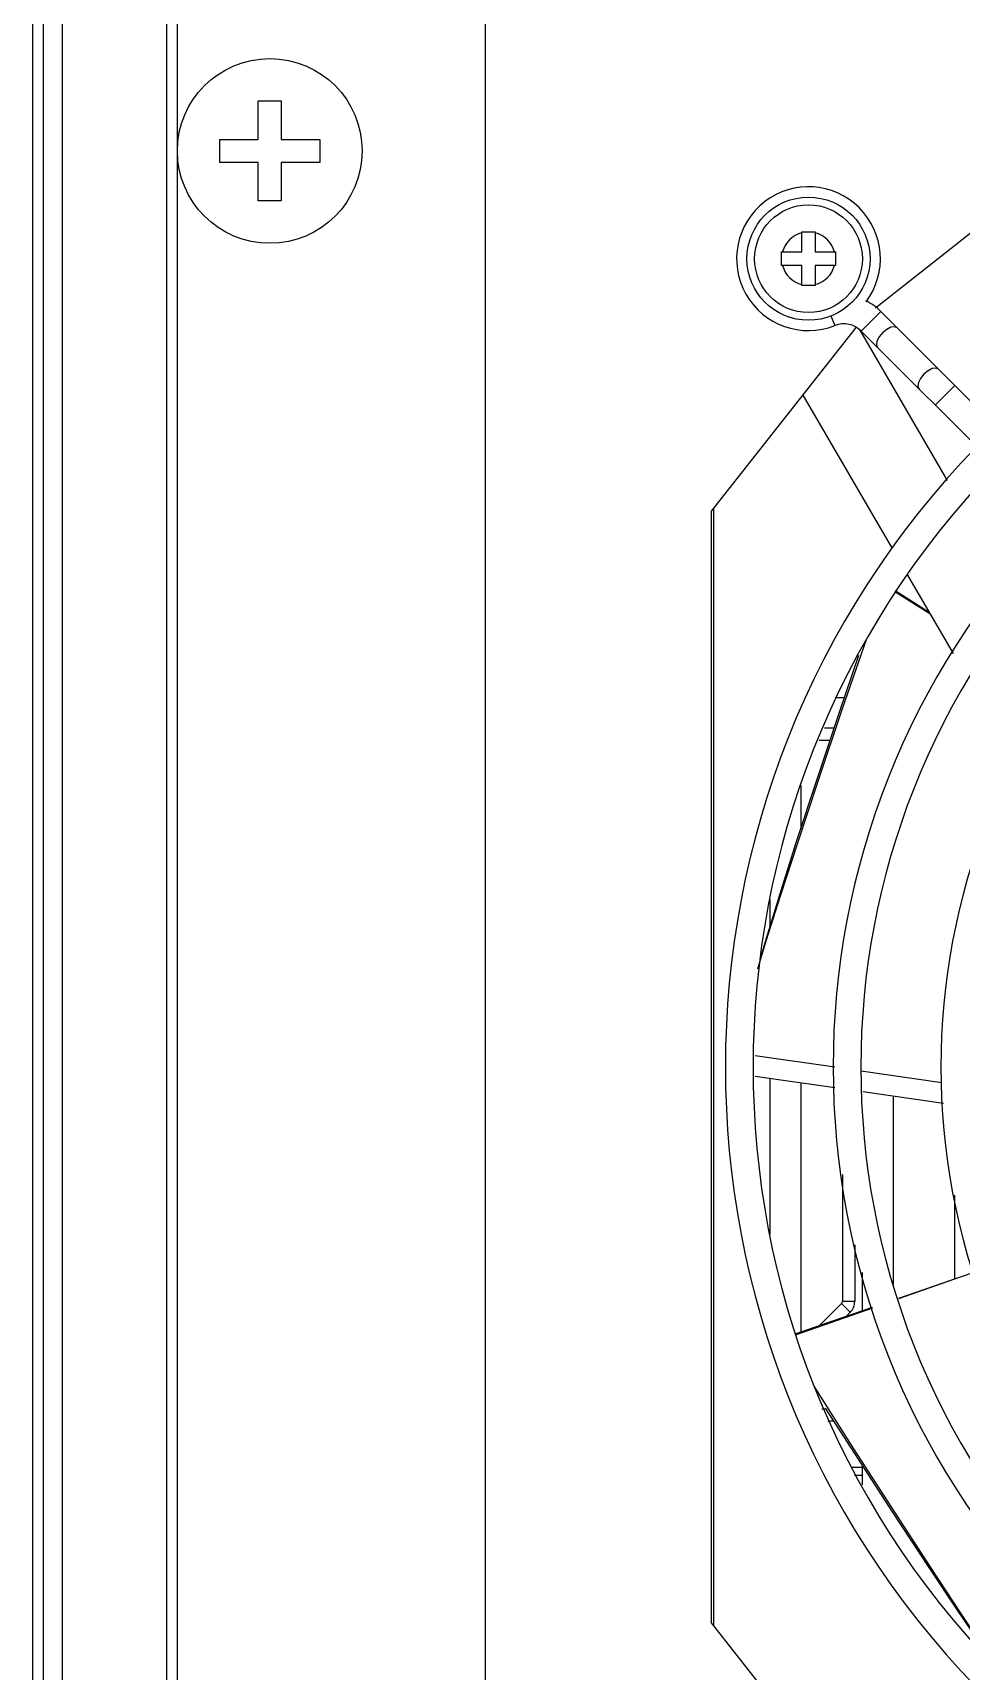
# Model space of a CAD drawing. Header units: millimetres. Extents: x 0 to 141, y -1 to 90.
# Drawn here: x 0 to 6.03, y 34.78 to 45.42 of the extents above; entities that cross this region are included whole.
import ezdxf

# ---------------------------------------------------------------- set-up
doc = ezdxf.new("R2010")
doc.units = ezdxf.units.MM

msp = doc.modelspace()

# ---------------------------------------------------------------- linework, layer by layer
for p, q in [((0.07, 3.34), (0.07, 88.46)), ((0.19, 88.45), (0.19, 3.35)), ((0, 3.4), (0, 88.4)), ((0.87, 88.15), (0.87, 3.65)), ((0.94, 6.45), (0.94, 48.1)), ((2.94, 47.2), (2.94, 30.2)), ((1.465, 44.725), (1.465, 44.975)), ((1.465, 44.975), (1.615, 44.975)), ((1.615, 44.975), (1.615, 44.725)), ((1.215, 44.575), (1.215, 44.725)), ((1.215, 44.725), (1.465, 44.725)), ((1.615, 44.725), (1.865, 44.725)), ((1.865, 44.725), (1.865, 44.575)), ((1.465, 44.575), (1.215, 44.575)), ((1.465, 44.325), (1.465, 44.575)), ((1.615, 44.575), (1.615, 44.325)), ((1.865, 44.575), (1.615, 44.575)), ((5.476, 43.632), (6.68, 44.58)), ((1.615, 44.325), (1.465, 44.325)), ((4.996, 43.994), (4.996, 44.125)), ((4.996, 44.125), (5.084, 44.125)), ((5.084, 44.125), (5.084, 43.994)), ((4.865, 43.906), (4.865, 43.994)), ((4.865, 43.994), (4.996, 43.994)), ((5.084, 43.994), (5.215, 43.994)), ((5.215, 43.994), (5.215, 43.906)), ((4.996, 43.906), (4.865, 43.906)), ((4.996, 43.775), (4.996, 43.906)), ((5.084, 43.906), (5.084, 43.775)), ((5.215, 43.906), (5.084, 43.906)), ((5.084, 43.775), (4.996, 43.775)), ((5.186, 43.579), (5.211, 43.516)), ((5.51, 43.607), (5.383, 43.48)), ((5.51, 43.607), (9.647, 39.471)), ((4.41, 42.31), (5.351, 43.505)), ((5.943, 42.51), (5.376, 43.485)), ((5.383, 43.48), (9.519, 39.343)), ((5.991, 43.126), (5.864, 42.999)), ((5.003, 43.064), (5.583, 42.067)), ((4.41, 35.09), (4.41, 42.31)), ((4.423, 42.327), (4.423, 35.073)), ((5.683, 41.895), (5.979, 41.385)), ((5.829, 41.643), (5.601, 41.787)), ((5.824, 41.652), (5.604, 41.792)), ((5.262, 41.029), (5.418, 41.484)), ((5.214, 41.1), (5.273, 41.1)), ((5.206, 40.9), (5.143, 40.9)), ((5.179, 40.82), (5.109, 40.82)), ((4.99, 40.529), (4.99, 40.247)), ((4.79, 39.611), (4.79, 39.788)), ((4.71, 39.337), (4.732, 39.412)), ((5.212, 38.698), (4.693, 38.773)), ((5.212, 38.564), (4.693, 38.638)), ((5.907, 38.598), (5.382, 38.674)), ((4.79, 37.612), (4.79, 38.624)), ((4.99, 38.596), (4.99, 36.978)), ((5.917, 38.462), (5.392, 38.538)), ((5.59, 38.509), (5.59, 37.287)), ((5.26, 38.002), (5.26, 37.177)), ((5.99, 37.322), (5.99, 37.867)), ((5.34, 37.545), (5.34, 37.177)), ((5.39, 37.115), (5.39, 37.366)), ((6.114, 37.365), (6.026, 37.334)), ((6.026, 37.334), (5.624, 37.196)), ((6.026, 37.334), (5.625, 37.194)), ((5.254, 37.163), (5.11, 37.019)), ((5.311, 37.107), (5.254, 37.163)), ((5.34, 37.177), (5.26, 37.177)), ((5.454, 37.137), (4.951, 36.964)), ((5.455, 37.134), (4.953, 36.959)), ((5.311, 37.107), (5.282, 37.078)), ((5.334, 36.221), (5.076, 36.626)), ((5.126, 36.48), (5.151, 36.48)), ((5.151, 36.483), (5.151, 36.48)), ((5.204, 36.4), (5.165, 36.4)), ((5.321, 36.1), (5.39, 36.1)), ((5.39, 35.986), (5.39, 36.112)), ((5.339, 36.05), (5.39, 36.05)), ((5.357, 33.887), (4.41, 35.09))]:
    msp.add_line(p, q)
for points in [[(5.616, 43.501), (5.599, 43.508), (5.575, 43.505), (5.548, 43.491), (5.521, 43.469), (5.499, 43.442), (5.485, 43.415), (5.482, 43.391), (5.489, 43.374)], [(5.885, 43.232), (5.868, 43.239), (5.844, 43.236), (5.817, 43.222), (5.79, 43.2), (5.768, 43.173), (5.754, 43.146), (5.751, 43.122), (5.758, 43.105)], [(4.731, 39.412), (4.767, 39.537), (4.86, 39.841), (4.963, 40.165), (5.098, 40.576), (5.241, 41.005), (5.366, 41.375)], [(4.732, 39.412), (4.767, 39.526), (4.858, 39.812), (4.97, 40.157), (5.105, 40.564), (5.262, 41.029)], [(6.265, 34.802), (6.192, 34.904), (6.013, 35.166), (5.823, 35.449), (5.586, 35.81), (5.34, 36.19), (5.15, 36.485)], [(6.265, 34.803), (6.201, 34.897), (6.034, 35.146), (5.834, 35.449), (5.6, 35.809), (5.334, 36.221)]]:
    msp.add_lwpolyline(points)
for centre, radius in [((1.54, 44.65), 0.6), ((5.04, 43.95), 0.4), ((5.04, 43.95), 0.35)]:
    msp.add_circle(centre, radius)
for centre, radius, start, end in [((5.04, 43.95), 0.467, 323.2868, 291.5016), ((5.04, 43.95), 0.174, 104.5292, 165.4708), ((5.04, 43.95), 0.174, 14.5292, 75.4708), ((5.04, 43.95), 0.174, 194.5292, 255.4708), ((5.04, 43.95), 0.174, 284.5292, 345.4708), ((5.27, 43.367), 0.34, 45, 65.2944), ((5.27, 43.367), 0.16, 45, 111.5016), ((10.29, 38.7), 5.79, 135.8895, 224.1105), ((10.29, 38.7), 5.61, 135.9182, 224.0818), ((10.29, 38.7), 5.09, 136.0122, 223.9878), ((10.29, 38.7), 4.91, 136.0511, 223.9489), ((10.29, 38.7), 4.39, 136.1756, 223.8244), ((5.24, 37.177), 0.02, 315, 0), ((5.24, 37.177), 0.1, 315, 0)]:
    msp.add_arc(centre, radius, start, end)

doc.saveas('drawing.dxf')
